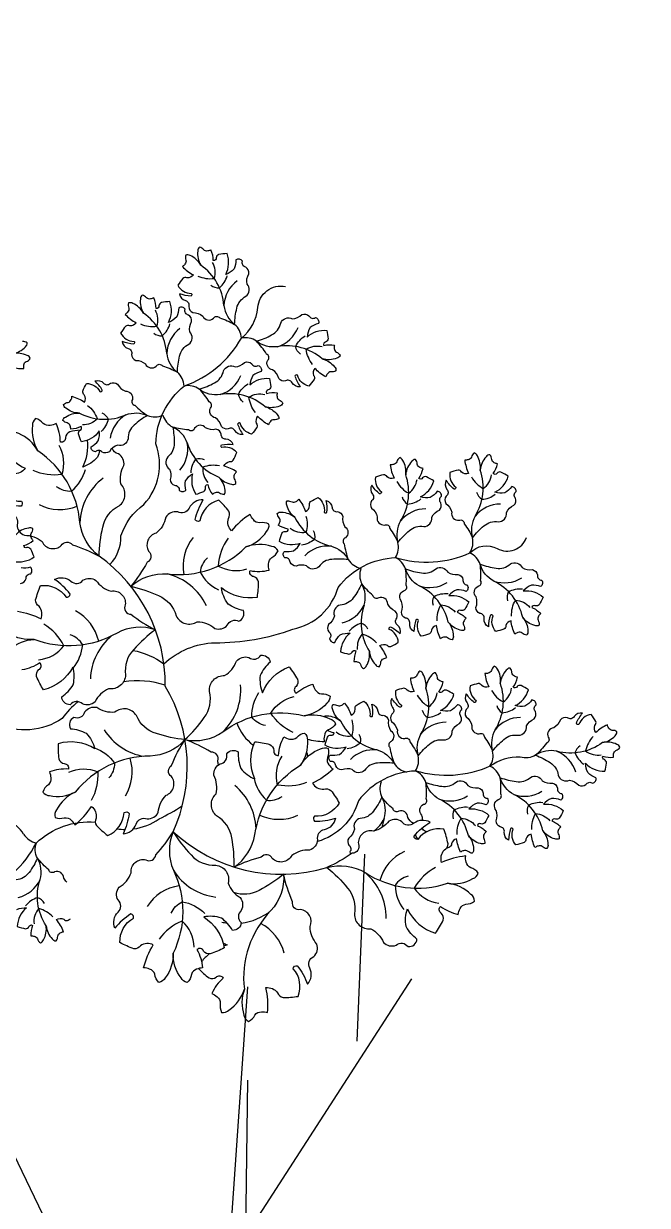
# Model space of a CAD drawing. Header units: millimetres. Extents: x 228.39 to 232.01, y 86.87 to 92.76.
# Drawn here: x 229.175 to 229.589, y 88.84 to 89.624 of the extents above; entities that cross this region are included whole.
import ezdxf

# ---------------------------------------------------------------- set-up
doc = ezdxf.new("R2010")
doc.units = ezdxf.units.MM
for name, color, linetype in [('62', 62, 'Continuous'), ('63', 63, 'Continuous'), ('CauleArvore', 253, 'Continuous')]:
    doc.layers.add(name, color=color, linetype=linetype)

msp = doc.modelspace()

# ---------------------------------------------------------------- linework, layer by layer
at = {"layer": '62'}
for points in [[(229.29061, 89.45653, 0.141386), (229.30144, 89.45493, 0.210123), (229.30043, 89.46557, 0.210123)], [(229.29929, 89.45041, 0.187629), (229.30499, 89.4487, 0.152006), (229.31011, 89.45665)], [(229.23239, 89.26519, 0.19541), (229.23969, 89.28427, -0.16319), (229.25491, 89.30507, 0.283578), (229.26279, 89.34523, -0.225144), (229.28176, 89.38365, 0.180253), (229.31954, 89.41535, 0.200258), (229.33044, 89.43559, -0.457443), (229.34877, 89.44952)], [(229.25267, 89.42476, 0.141386), (229.2635, 89.42317, 0.210123), (229.26249, 89.43381, 0.210123)], [(229.26135, 89.41864, 0.187629), (229.26705, 89.41694, 0.152006), (229.27217, 89.42488)], [(229.37315, 89.4016, 0.227943), (229.34336, 89.40965, -0.2044), (229.32953, 89.41329, 0.204998), (229.31954, 89.41535, 0.204998)], [(229.35861, 89.40473, -0.187629), (229.3555, 89.40981, -0.152006), (229.36188, 89.4168)], [(229.36675, 89.39791, -0.141386), (229.36244, 89.40797, -0.210123), (229.37298, 89.40971, -0.210123)], [(229.33521, 89.36984, 0.227943), (229.30542, 89.37788, -0.2044), (229.29159, 89.38152, 0.204998), (229.2816, 89.38358, 0.204998)], [(229.32067, 89.37297, -0.187629), (229.31756, 89.37804, -0.152006), (229.32393, 89.38503)], [(229.3288, 89.36614, -0.141386), (229.32449, 89.3762, -0.210123), (229.33504, 89.37795, -0.210123)], [(229.21756, 89.37068, -0.141386), (229.22402, 89.36184, -0.210123), (229.21413, 89.35778, -0.210123)], [(229.21215, 89.36565, 0.227943), (229.24298, 89.36448, -0.2044), (229.25727, 89.36404, 0.204998), (229.26747, 89.36427, 0.204998)], [(229.22702, 89.36586, -0.187629), (229.23118, 89.36161, -0.152006), (229.22654, 89.35337)], [(229.22514, 89.27087, -0.2044), (229.21241, 89.29302, 0.227943), (229.18464, 89.3406, 0.227943)], [(229.19682, 89.317, 0.187629), (229.20702, 89.31401, 0.152006), (229.21609, 89.32826)], [(229.29507, 89.33464, 0.187629), (229.28913, 89.33502, 0.152006), (229.28592, 89.32613)], [(229.3049, 89.33062, 0.141386), (229.29398, 89.32975, 0.210123), (229.29735, 89.31961, 0.210123)], [(229.42265, 89.32019, 0.141386), (229.43043, 89.31248, 0.210123), (229.43592, 89.32165, 0.210123)], [(229.47204, 89.3233, 0.141386), (229.47982, 89.3156, 0.210123), (229.4853, 89.32477, 0.210123)], [(229.4754, 89.31323, 0.187629), (229.47898, 89.30848, 0.152006), (229.48782, 89.31184)], [(229.42602, 89.31011, 0.187629), (229.4296, 89.30536, 0.152006), (229.43844, 89.30873)], [(229.36233, 89.29742, -0.141386), (229.36229, 89.28647, -0.210123), (229.35192, 89.28905, -0.210123)], [(229.35498, 89.29656, 0.227943), (229.37913, 89.27736, -0.2044), (229.39039, 89.26853, 0.204998), (229.39874, 89.26268, 0.204998)], [(229.26816, 89.19932, -0.184108), (229.30199, 89.21342, 0.090654), (229.35355, 89.22243, 0.283578), (229.38369, 89.25012, -0.225144), (229.42174, 89.26983, 0.180253), (229.47095, 89.27299, -0.331613), (229.48915, 89.27588, 0.460523), (229.50844, 89.28307, 0.460523)], [(229.31068, 89.28272, 0.141386), (229.3042, 89.26427, 0.210123), (229.3232, 89.26243, 0.210123)], [(229.36709, 89.28792, -0.187629), (229.36793, 89.28203, -0.152006), (229.35931, 89.27815)], [(229.24621, 89.25087, -0.2044), (229.27043, 89.259, 0.227943), (229.32253, 89.27689, 0.227943)], [(229.297, 89.26959, 0.187629), (229.29207, 89.26017, 0.152006), (229.30426, 89.24848)], [(229.45661, 89.22704, 0.227943), (229.43738, 89.25117, -0.2044), (229.42839, 89.26229, 0.204998), (229.42156, 89.26987, 0.204998)], [(229.506, 89.23016, 0.227943), (229.48677, 89.25428, -0.2044), (229.47778, 89.26541, 0.204998), (229.47095, 89.27299, 0.204998)], [(229.44675, 89.23817, -0.187629), (229.44726, 89.2441, -0.152006), (229.45653, 89.24596)], [(229.49614, 89.24129, -0.187629), (229.49664, 89.24722, -0.152006), (229.50591, 89.24907)], [(229.44926, 89.22786, -0.141386), (229.45175, 89.23852, -0.210123), (229.46128, 89.23367, -0.210123)], [(229.49865, 89.23097, -0.141386), (229.50114, 89.24163, -0.210123), (229.51066, 89.23679, -0.210123)], [(229.40342, 89.22246, 0.187629), (229.39886, 89.22629, 0.152006), (229.39101, 89.22103)], [(229.26252, 89.22199, 0.2044), (229.23707, 89.21985, -0.227943), (229.18214, 89.21559)], [(229.18511, 89.20213, 0.210123), (229.20181, 89.21136, 0.141386), (229.18855, 89.22572)], [(229.208, 89.19665, 0.14874), (229.21431, 89.21193, 0.187629), (229.20605, 89.21862, 0.187629)], [(229.40896, 89.2134, 0.141386), (229.39965, 89.21916, 0.210123), (229.39636, 89.20899, 0.210123)], [(229.24755, 89.20836, -0.11068), (229.26816, 89.19932, -0.184108)], [(229.26908, 89.18528, 0.114117), (229.2414, 89.18758, -0.262055)], [(229.33544, 89.15845, -0.187629), (229.32645, 89.16412, -0.152006), (229.33113, 89.18035)], [(229.43599, 89.1787, 0.141386), (229.44377, 89.171, 0.210123), (229.44926, 89.18017, 0.210123)], [(229.48538, 89.18182, 0.141386), (229.49316, 89.17412, 0.210123), (229.49864, 89.18329, 0.210123)], [(229.21126, 89.17431, 0.0625), (229.20068, 89.16319, -0.262055), (229.15711, 89.15965, 0.192873), (229.11949, 89.16819)], [(229.35386, 89.15395, -0.141386), (229.339, 89.16666, -0.210123), (229.3545, 89.17778, -0.210123)], [(229.48874, 89.17175, 0.187629), (229.49232, 89.16699, 0.152006), (229.50116, 89.17036)], [(229.28211, 89.14916, 0.2044), (229.30714, 89.15427, -0.227943), (229.36119, 89.16494, -0.227943)], [(229.43936, 89.16863, 0.187629), (229.44294, 89.16388, 0.152006), (229.45178, 89.16724)], [(229.39263, 89.16238, -0.141386), (229.39259, 89.15144, -0.210123), (229.38223, 89.15402, -0.210123)], [(229.38529, 89.16153, 0.227943), (229.40943, 89.14233, -0.2044), (229.42069, 89.1335, 0.204998), (229.42904, 89.12764, 0.204998)], [(229.28211, 89.14916, -0.2044), (229.25902, 89.13824, 0.227943), (229.20937, 89.11436)], [(229.39739, 89.15289, -0.187629), (229.39823, 89.147, -0.152006), (229.38961, 89.14311)], [(229.55275, 89.15135, 0.141386), (229.54769, 89.14164, 0.210123), (229.55808, 89.1391, 0.210123)], [(229.22223, 89.14373, -0.14874), (229.23537, 89.13367, -0.187629), (229.23158, 89.12375, -0.187629)], [(229.55886, 89.14718, -0.227943), (229.52855, 89.14141, 0.2044), (229.51448, 89.13882, -0.204998), (229.50436, 89.13752, 0.17301), (229.48429, 89.1315, 0.17301)], [(229.54412, 89.14516, 0.187629), (229.54064, 89.14033, 0.152006), (229.54647, 89.13288)], [(229.31465, 89.0647, 0.2044), (229.32851, 89.08616, -0.227943), (229.35869, 89.13225)], [(229.34621, 89.13812, 0.210123), (229.34332, 89.11926, 0.141386), (229.36279, 89.12099)], [(229.20519, 89.1275, -0.210123), (229.22427, 89.1279, -0.141386), (229.22, 89.10882)], [(229.48429, 89.1315, -0.180253), (229.43508, 89.12835, 0.225144), (229.39703, 89.10863, -0.262685), (229.36985, 89.08163, -0.090654)], [(229.46995, 89.08556, 0.227943), (229.45072, 89.10968, -0.2044), (229.44173, 89.12081, 0.204998), (229.4349, 89.12839, 0.204998)], [(229.51934, 89.08867, 0.227943), (229.50011, 89.1128, -0.2044), (229.49112, 89.12393, 0.204998), (229.48429, 89.1315, 0.204998)], [(229.32789, 89.12335, 0.14874), (229.33613, 89.10901, 0.187629), (229.34647, 89.11147, 0.187629)], [(229.24783, 89.08996, 0.119733), (229.26497, 89.09668, 0.030238), (229.28032, 89.10525, -0.184108)], [(229.46009, 89.09669, -0.187629), (229.4606, 89.10262, -0.152006), (229.46987, 89.10447)], [(229.50948, 89.09981, -0.187629), (229.50998, 89.10574, -0.152006), (229.51925, 89.10759)], [(229.14703, 89.0474, 0.180253), (229.1835, 89.08059, -0.217388), (229.22264, 89.0944, 0.283578)], [(229.4626, 89.08637, -0.141386), (229.46509, 89.09703, -0.210123), (229.47462, 89.09219, -0.210123)], [(229.51199, 89.08949, -0.141386), (229.51448, 89.10015, -0.210123), (229.524, 89.09531, -0.210123)], [(229.23716, 89.08998, 0.033343), (229.24234, 89.0896, 0.030238)], [(229.2743, 89.08812, 0.2044), (229.2744, 89.06258, -0.227943), (229.27426, 89.00749, -0.227943)], [(229.19003, 89.02577, -0.227943), (229.18605, 89.05637, 0.2044), (229.18429, 89.07056, -0.204998), (229.18359, 89.08074, -0.204998)], [(229.37619, 89.06444, -0.2044), (229.4015, 89.06099, 0.227943), (229.45613, 89.05391, 0.227943)], [(229.34748, 89.05997, -0.2044), (229.33913, 89.03583, 0.227943), (229.32147, 88.98365, 0.227943)], [(229.43001, 89.05869, 0.187629), (229.42142, 89.05244, 0.152006), (229.42715, 89.03655)], [(229.18888, 89.0406, 0.187629), (229.18427, 89.04436, 0.152006), (229.17649, 89.03898)], [(229.27295, 89.03401, -0.187629), (229.28027, 89.04171, -0.152006), (229.29526, 89.03394)], [(229.19455, 89.03163, 0.141386), (229.18516, 89.03724, 0.210123), (229.18202, 89.02703, 0.210123)]]:
    msp.add_lwpolyline(points, format="xyb", dxfattribs=at)
for centre, radius, start, end in [((229.27244, 89.43429), 0.0356, 4.24468, 55.60775), ((229.32957, 89.43597), 0.02165, 126.34296, 177.47547), ((229.2345, 89.40253), 0.0356, 4.24468, 55.60775), ((229.32605, 89.43897), 0.01823, 186.4415, 232.64996), ((229.3066, 89.4146), 0.01296, 3.29685, 49.63683), ((229.33691, 89.43032), 0.02165, 287.33475, 338.46726), ((229.29163, 89.40421), 0.02165, 126.34296, 177.47547), ((229.28811, 89.40721), 0.01823, 186.4415, 232.64996), ((229.26866, 89.38284), 0.01296, 3.29685, 49.63683), ((229.29897, 89.39856), 0.02165, 287.33475, 338.46726), ((229.2539, 89.34578), 0.02165, 120.28725, 171.41976), ((229.27992, 89.36789), 0.01296, 196.24935, 242.58932), ((229.26642, 89.33979), 0.01823, 19.394, 65.60245), ((229.17807, 89.33242), 0.02371, 342.03279, 29.49889), ((229.26232, 89.34192), 0.02165, 319.29545, 10.42796), ((229.31762, 89.35636), 0.0356, 197.19717, 248.56024), ((229.19567, 89.36001), 0.03526, 245.86671, 278.05673), ((229.25105, 89.29154), 0.03867, 126.68292, 177.81543), ((229.39484, 89.31303), 0.0356, 327.91772, 19.28079), ((229.44423, 89.31615), 0.0356, 327.91772, 19.28079), ((229.19923, 89.33223), 0.03055, 242.94999, 291.81669), ((229.49125, 89.28366), 0.02165, 90.016, 141.14851), ((229.44186, 89.28054), 0.02165, 90.016, 141.14851), ((229.49019, 89.28816), 0.01823, 150.11454, 196.323), ((229.4408, 89.28505), 0.01823, 150.11454, 196.323), ((229.31147, 89.26423), 0.03055, 141.63448, 190.50119), ((229.46008, 89.28005), 0.01296, 326.96989, 13.30987), ((229.37685, 89.25583), 0.02165, 83.96029, 135.0928), ((229.41069, 89.27694), 0.01296, 326.96989, 13.30987), ((229.16411, 89.18547), 0.10497, 359.58217, 54.45096), ((229.2614, 89.2214), 0.03867, 25.36742, 76.49993), ((229.41092, 89.25823), 0.01296, 159.92238, 206.26236), ((229.38339, 89.24358), 0.01823, 343.06704, 29.27549), ((229.44443, 89.27164), 0.02165, 251.00779, 302.1403), ((229.49381, 89.27476), 0.02165, 251.00779, 302.1403), ((229.19511, 89.20754), 0.03055, 12.87783, 61.74454), ((229.38135, 89.24773), 0.02165, 282.96849, 334.101), ((229.43446, 89.2266), 0.0356, 160.87021, 212.23328), ((229.25807, 89.1881), 0.03867, 129.62395, 178.0116), ((229.17866, 89.13138), 0.10497, 335.6631, 30.53189), ((229.28047, 89.18227), 0.03867, 313.61413, 4.74664), ((229.40818, 89.17155), 0.0356, 327.91772, 19.28079), ((229.45757, 89.17467), 0.0356, 327.91772, 19.28079), ((229.50459, 89.14218), 0.02165, 90.016, 141.14851), ((229.26126, 89.17624), 0.03867, 212.10246, 260.49011), ((229.34526, 89.17034), 0.03055, 199.61287, 234.40055), ((229.4552, 89.13906), 0.02165, 90.016, 141.14851), ((229.50353, 89.14668), 0.01823, 150.11454, 196.323), ((229.45414, 89.14356), 0.01823, 150.11454, 196.323), ((229.40715, 89.12079), 0.02165, 83.96029, 135.0928), ((229.47342, 89.13857), 0.01296, 326.96989, 13.30987), ((229.52056, 89.12128), 0.02165, 17.19638, 68.32889), ((229.21656, 89.12784), 0.03055, 328.36952, 17.23623), ((229.42404, 89.13546), 0.01296, 326.96989, 13.30987), ((229.29054, 89.08893), 0.03867, 1.97507, 50.36273), ((229.42426, 89.11674), 0.01296, 159.92238, 206.26236), ((229.39673, 89.10209), 0.01823, 343.06704, 29.27549), ((229.45777, 89.13016), 0.02165, 251.00779, 302.1403), ((229.50715, 89.13327), 0.02165, 251.00779, 302.1403), ((229.15931, 89.07745), 0.01823, 29.65507, 75.86353), ((229.34439, 89.12689), 0.03055, 245.22896, 294.09567), ((229.39469, 89.10624), 0.02165, 305.42191, 334.101), ((229.4478, 89.08512), 0.0356, 160.87021, 170.64874), ((229.18606, 89.09347), 0.01296, 212.66821, 259.00818), ((229.34585, 89.16493), 0.10497, 227.03046, 286.80208), ((229.4406, 89.04747), 0.03055, 115.30111, 164.16782), ((229.30709, 89.08324), 0.03867, 212.29863, 263.43114), ((229.46477, 89.03332), 0.03526, 118.21783, 150.40785), ((229.16643, 89.06553), 0.02165, 283.83777, 334.97028), ((229.37673, 89.0313), 0.03867, 359.03405, 50.16656), ((229.28268, 89.02204), 0.03055, 98.29737, 147.16407), ((229.45367, 89.06412), 0.02371, 214.38391, 261.85002), ((229.31487, 89.06595), 0.03867, 276.57371, 308.85105), ((229.29354, 88.99623), 0.03526, 112.05733, 144.24735), ((229.26446, 89.01126), 0.02371, 0.61517, 48.08127), ((229.31487, 89.06595), 0.03867, 257.71854, 262.73302), ((229.3182, 89.00014), 0.03055, 13.98561, 62.85232)]:
    msp.add_arc(centre, radius, start, end, dxfattribs=at)
at = {"layer": '63'}
for points in [[(229.28613, 89.44316, -0.080473), (229.27842, 89.44481, 0.299055), (229.2824, 89.44022, -0.444536), (229.28463, 89.43631, 0.302847), (229.28737, 89.43238, -0.177588), (229.29387, 89.42996, 0.507771), (229.301, 89.42849, -0.55411), (229.30511, 89.42872, -0.053606), (229.31499, 89.42448, -0.053038), (229.31646, 89.43525, -0.229968), (229.32255, 89.44308, 0.453009), (229.32323, 89.45121, -0.177588), (229.32441, 89.45805, 0.302847), (229.32239, 89.46239, -0.444536), (229.32013, 89.46628, 0.420063), (229.31591, 89.46722, -0.102766), (229.31462, 89.46118, -0.124976), (229.30912, 89.45757, 0.21297), (229.31, 89.47136, 0.034334), (229.3044, 89.47071, 0.263361), (229.30279, 89.46855, -0.496173), (229.30089, 89.46682, 0.105189), (229.29934, 89.47379, -0.101835), (229.29717, 89.47312, -0.254881), (229.29454, 89.47382, 0.174488), (229.2917, 89.47566, 0.236152), (229.29055, 89.47305, 0.172046), (229.29255, 89.46366, 0.172046), (229.28544, 89.47011, 0.236152), (229.2826, 89.47042, 0.174488), (229.28276, 89.46704, -0.254881), (229.28205, 89.46442, -0.101835), (229.28038, 89.46288, 0.081157), (229.28772, 89.45725, -0.26839), (229.28342, 89.45524, 0.263361), (229.28074, 89.45493, 0.034334), (229.27737, 89.45042, 0.28167), (229.2863, 89.44499, -0.447648)], [(229.24819, 89.41139, -0.080473), (229.24048, 89.41304, 0.299055), (229.24446, 89.40846, -0.444536), (229.24669, 89.40455, 0.302847), (229.24943, 89.40061, -0.177588), (229.25593, 89.3982, 0.507771), (229.26306, 89.39673, -0.55411), (229.26717, 89.39695, -0.053606), (229.27705, 89.39272, -0.053038), (229.27852, 89.40348, -0.229968), (229.28461, 89.41132, 0.453009), (229.28529, 89.41944, -0.177588), (229.28647, 89.42628, 0.302847), (229.28444, 89.43063, -0.444536), (229.28219, 89.43452, 0.420063), (229.27797, 89.43546, -0.102766), (229.27668, 89.42942, -0.124976), (229.27118, 89.4258, 0.21297), (229.27206, 89.4396, 0.034334), (229.26646, 89.43895, 0.263361), (229.26485, 89.43679, -0.496173), (229.26295, 89.43506, 0.105189), (229.2614, 89.44203, -0.101835), (229.25922, 89.44135, -0.254881), (229.2566, 89.44205, 0.174488), (229.25376, 89.4439, 0.236152), (229.2526, 89.44128, 0.172046), (229.25461, 89.4319, 0.172046), (229.2475, 89.43834, 0.236152), (229.24466, 89.43866, 0.174488), (229.24482, 89.43527, -0.254881), (229.24411, 89.43266, -0.101835), (229.24244, 89.43111, 0.081157), (229.24978, 89.42548, -0.26839), (229.24548, 89.42348, 0.263361), (229.2428, 89.42317, 0.034334), (229.23943, 89.41865, 0.28167), (229.24836, 89.41322, -0.447648)], [(229.35497, 89.39016, 0.080473), (229.35853, 89.38313, -0.299055), (229.35308, 89.3858, 0.444536), (229.34873, 89.38696, -0.302847), (229.34422, 89.3886, 0.177588), (229.34023, 89.39427, -0.507771), (229.33698, 89.40078, 0.55411), (229.33615, 89.40482, 0.053606), (229.32953, 89.41329, 0.053038), (229.33957, 89.41746, 0.229968), (229.34558, 89.42535, -0.453009), (229.35326, 89.42809, 0.177588), (229.35957, 89.43098, -0.302847), (229.36429, 89.43013, 0.444536), (229.36863, 89.42894, -0.420063), (229.37062, 89.4251, 0.102766), (229.36511, 89.42231, 0.124976), (229.36302, 89.41607, -0.21297), (229.37613, 89.42044, -0.034334), (229.37693, 89.41487, -0.263361), (229.37526, 89.41276, 0.496173), (229.37407, 89.41048, -0.105189), (229.3812, 89.41076, 0.101835), (229.38111, 89.40849, 0.254881), (229.38246, 89.40613, -0.174488), (229.38496, 89.40385, -0.236152), (229.38273, 89.40207, -0.172046), (229.37315, 89.4016, -0.172046), (229.38119, 89.39638, -0.236152), (229.38222, 89.39371, -0.174488), (229.37891, 89.39301, 0.254881), (229.37656, 89.39165, 0.101835), (229.3755, 89.38964, -0.081157), (229.36818, 89.3953, 0.26839), (229.36734, 89.39063, -0.263361), (229.36772, 89.38796, -0.034334), (229.36422, 89.38355, -0.28167), (229.35669, 89.39079, 0.447648)], [(229.31702, 89.3584, 0.080473), (229.32059, 89.35136, -0.299055), (229.31514, 89.35403, 0.444536), (229.31079, 89.35519, -0.302847), (229.30628, 89.35683, 0.177588), (229.30229, 89.36251, -0.507771), (229.29904, 89.36902, 0.55411), (229.29821, 89.37305, 0.053606), (229.29159, 89.38152, 0.053038), (229.30163, 89.38569, 0.229968), (229.30764, 89.39358, -0.453009), (229.31532, 89.39632, 0.177588), (229.32163, 89.39921, -0.302847), (229.32635, 89.39836, 0.444536), (229.33069, 89.39717, -0.420063), (229.33268, 89.39333, 0.102766), (229.32717, 89.39054, 0.124976), (229.32508, 89.3843, -0.21297), (229.33819, 89.38868, -0.034334), (229.33899, 89.3831, -0.263361), (229.33732, 89.38099, 0.496173), (229.33613, 89.37872, -0.105189), (229.34326, 89.37899, 0.101835), (229.34317, 89.37672, 0.254881), (229.34452, 89.37437, -0.174488), (229.34702, 89.37209, -0.236152), (229.34479, 89.3703, -0.172046), (229.33521, 89.36984, -0.172046), (229.34325, 89.36462, -0.236152), (229.34428, 89.36195, -0.174488), (229.34097, 89.36124, 0.254881), (229.33862, 89.35989, 0.101835), (229.33756, 89.35788, -0.081157), (229.33024, 89.36353, 0.26839), (229.3294, 89.35886, -0.263361), (229.32978, 89.3562, -0.034334), (229.32628, 89.35178, -0.28167), (229.31875, 89.35903, 0.447648)], [(229.2273, 89.38087, 0.080473), (229.22226, 89.38693, -0.299055), (229.22816, 89.38555, 0.444536), (229.23266, 89.38539, -0.302847), (229.23742, 89.3848, 0.177588), (229.24259, 89.38017, -0.507771), (229.24721, 89.37455, 0.55411), (229.24892, 89.37081, 0.053606), (229.25727, 89.36404, 0.053038), (229.24843, 89.35773, 0.229968), (229.24434, 89.34868, -0.453009), (229.23746, 89.3443, 0.177588), (229.23196, 89.34007, -0.302847), (229.22717, 89.33984, 0.444536), (229.22268, 89.34002, -0.420063), (229.21988, 89.34332, 0.102766), (229.22462, 89.34727, 0.124976), (229.22526, 89.35382, -0.21297), (229.21346, 89.34662, -0.034334), (229.21143, 89.35187, -0.263361), (229.21259, 89.3543, 0.496173), (229.21324, 89.35679, -0.105189), (229.20635, 89.35492, 0.101835), (229.20593, 89.35716, 0.254881), (229.20409, 89.35915, -0.174488), (229.20114, 89.36081, -0.236152), (229.20291, 89.36305, -0.172046), (229.21215, 89.36565, -0.172046), (229.20314, 89.36893, -0.236152), (229.20153, 89.3713, -0.174488), (229.2046, 89.37273, 0.254881), (229.20659, 89.37458, 0.101835), (229.20717, 89.37678, -0.081157), (229.21558, 89.3729, 0.26839), (229.21535, 89.37765, -0.263361), (229.21438, 89.38016, -0.034334), (229.2168, 89.38525, -0.28167), (229.22576, 89.37987, 0.447648)], [(229.30626, 89.34465, -0.080473), (229.31415, 89.34478, 0.299055), (229.30924, 89.34835, -0.444536), (229.30619, 89.35166, 0.302847), (229.30264, 89.35489, -0.177588), (229.29576, 89.35578, 0.507771), (229.28849, 89.35561, -0.55411), (229.28453, 89.35447, -0.053606), (229.27395, 89.35639, -0.053038), (229.27494, 89.34557, -0.229968), (229.27076, 89.33656, 0.453009), (229.27191, 89.32849, -0.177588), (229.27229, 89.32156, 0.302847), (229.27524, 89.31778, -0.444536), (229.27832, 89.3145, 0.420063), (229.28264, 89.31453, -0.102766), (229.28254, 89.3207, -0.124976), (229.28709, 89.32546, 0.21297), (229.28933, 89.31182, 0.034334), (229.29463, 89.31371, 0.263361), (229.29572, 89.31617, -0.496173), (229.29718, 89.31828, 0.105189), (229.30026, 89.31184, -0.101835), (229.30223, 89.31298, -0.254881), (229.30494, 89.31289, 0.174488), (229.30812, 89.31173, 0.236152), (229.30866, 89.31454, 0.172046), (229.30461, 89.32323, 0.172046), (229.31298, 89.31855, 0.236152), (229.31582, 89.31888, 0.174488), (229.3149, 89.32214, -0.254881), (229.31501, 89.32485, -0.101835), (229.31629, 89.32672, 0.081157), (229.30787, 89.33057, -0.26839), (229.31162, 89.33349, 0.263361), (229.31415, 89.33439, 0.034334), (229.31643, 89.33954, 0.28167), (229.30651, 89.34283, -0.447648)], [(229.41113, 89.31207, -0.080473), (229.40589, 89.31796, 0.299055), (229.40637, 89.31191, -0.444536), (229.40586, 89.30744, 0.302847), (229.40573, 89.30265, -0.177588), (229.40954, 89.29685, 0.507771), (229.41441, 89.29144, -0.55411), (229.41786, 89.28919, -0.053606), (229.42331, 89.27992, -0.053038), (229.43087, 89.28773, -0.229968), (229.44042, 89.29043, 0.453009), (229.44578, 89.29657, -0.177588), (229.45078, 89.30138, 0.302847), (229.45172, 89.30609, -0.444536), (229.45221, 89.31056, 0.420063), (229.44937, 89.31381, -0.102766), (229.44475, 89.30971, -0.124976), (229.43818, 89.31006, 0.21297), (229.44706, 89.32065, 0.034334), (229.44217, 89.32344, 0.263361), (229.43959, 89.32266, -0.496173), (229.43703, 89.32239, 0.105189), (229.43991, 89.32892, -0.101835), (229.43776, 89.32967, -0.254881), (229.43606, 89.33179, 0.174488), (229.43487, 89.33495, 0.236152), (229.43238, 89.33353, 0.172046), (229.42844, 89.32479, 0.172046), (229.42653, 89.33419, 0.236152), (229.42443, 89.33612, 0.174488), (229.42256, 89.3333, -0.254881), (229.42043, 89.33161, -0.101835), (229.41817, 89.33136, 0.081157), (229.42075, 89.32247, -0.26839), (229.41609, 89.32341, 0.263361), (229.41376, 89.32474, 0.034334), (229.40837, 89.32311, 0.28167), (229.41235, 89.31344, -0.447648)], [(229.46051, 89.31518, -0.080473), (229.45527, 89.32108, 0.299055), (229.45576, 89.31503, -0.444536), (229.45524, 89.31056, 0.302847), (229.45512, 89.30576, -0.177588), (229.45893, 89.29997, 0.507771), (229.4638, 89.29456, -0.55411), (229.46725, 89.29231, -0.053606), (229.4727, 89.28304, -0.053038), (229.48025, 89.29085, -0.229968), (229.4898, 89.29355, 0.453009), (229.49517, 89.29969, -0.177588), (229.50017, 89.3045, 0.302847), (229.50111, 89.3092, -0.444536), (229.50159, 89.31368, 0.420063), (229.49875, 89.31693, -0.102766), (229.49413, 89.31283, -0.124976), (229.48756, 89.31317, 0.21297), (229.49644, 89.32377, 0.034334), (229.49155, 89.32656, 0.263361), (229.48897, 89.32577, -0.496173), (229.48642, 89.3255, 0.105189), (229.48929, 89.33204, -0.101835), (229.48715, 89.33278, -0.254881), (229.48545, 89.3349, 0.174488), (229.48425, 89.33807, 0.236152), (229.48177, 89.33665, 0.172046), (229.47782, 89.3279, 0.172046), (229.47592, 89.3373, 0.236152), (229.47381, 89.33924, 0.174488), (229.47194, 89.33642, -0.254881), (229.46982, 89.33473, -0.101835), (229.46756, 89.33448, 0.081157), (229.47013, 89.32559, -0.26839), (229.46548, 89.32652, 0.263361), (229.46314, 89.32786, 0.034334), (229.45775, 89.32622, 0.28167), (229.46173, 89.31656, -0.447648)], [(229.28877, 89.29511, -0.080473), (229.29427, 89.30807, 0.299055), (229.28488, 89.30266, -0.444536), (229.27727, 89.30008, 0.302847), (229.26944, 89.29661, -0.177588), (229.263, 89.28603, 0.507771), (229.258, 89.27404, -0.55411), (229.257, 89.26675, -0.053606), (229.24621, 89.25087, -0.053038), (229.26459, 89.24464, -0.229968), (229.27625, 89.23129, 0.453009), (229.29026, 89.22734, -0.177588), (229.30185, 89.22294, 0.302847), (229.31016, 89.22502, -0.444536), (229.31775, 89.22766, 0.420063), (229.32083, 89.23473, -0.102766), (229.31068, 89.23905, -0.124976), (229.30621, 89.24992, 0.21297), (229.3301, 89.24368, 0.034334), (229.33086, 89.25372, 0.263361), (229.32762, 89.25727, -0.496173), (229.32523, 89.26119, 0.105189), (229.33798, 89.26155, -0.101835), (229.33754, 89.26559, -0.254881), (229.33966, 89.26994, 0.174488), (229.34385, 89.2743, 0.236152), (229.33966, 89.27722, 0.172046), (229.32253, 89.27689, 0.172046), (229.33624, 89.28716, 0.236152), (229.33776, 89.29204, 0.174488), (229.33177, 89.2929, -0.254881), (229.32743, 89.29504, -0.101835), (229.32529, 89.29849, 0.081157), (229.31292, 89.28754, -0.26839), (229.31087, 89.29576, 0.263361), (229.31124, 89.30056, 0.034334), (229.30447, 89.308, 0.28167), (229.29192, 89.29419, -0.447648)], [(229.37621, 89.29985, 0.080473), (229.37574, 89.30772, -0.299055), (229.37968, 89.30311, 0.444536), (229.38321, 89.30032, -0.302847), (229.3867, 89.29702, 0.177588), (229.38811, 89.29023, -0.507771), (229.38851, 89.28297, 0.55411), (229.38767, 89.27893, 0.053606), (229.39039, 89.26853, 0.053038), (229.37952, 89.26869, 0.229968), (229.37087, 89.26383, -0.453009), (229.36273, 89.26437, 0.177588), (229.35579, 89.26422, -0.302847), (229.3518, 89.26687, 0.444536), (229.34829, 89.26968, -0.420063), (229.34799, 89.27399, 0.102766), (229.35415, 89.27437, 0.124976), (229.35855, 89.27927, -0.21297), (229.34477, 89.28045, -0.034334), (229.34625, 89.28589, -0.263361), (229.34862, 89.28716, 0.496173), (229.35062, 89.28878, -0.105189), (229.34396, 89.29136, 0.101835), (229.34495, 89.2934, 0.254881), (229.34464, 89.2961, -0.174488), (229.34325, 89.29919, -0.236152), (229.34601, 89.29994, -0.172046), (229.35498, 89.29656, -0.172046), (229.34967, 89.30455, -0.236152), (229.34978, 89.30741, -0.174488), (229.3531, 89.30674, 0.254881), (229.3558, 89.30705, 0.101835), (229.35757, 89.30848, -0.081157), (229.36205, 89.30038, 0.26839), (229.36467, 89.30434, -0.263361), (229.36538, 89.30693, -0.034334), (229.37034, 89.3096, -0.28167), (229.37438, 89.29996, 0.447648)], [(229.48457, 89.23171, 0.080473), (229.48327, 89.22393, -0.299055), (229.48046, 89.22931, 0.444536), (229.47765, 89.23282, -0.302847), (229.47499, 89.23681, 0.177588), (229.47513, 89.24375, -0.507771), (229.47637, 89.25092, 0.55411), (229.47809, 89.25466, 0.053606), (229.47778, 89.26541, 0.053038), (229.48833, 89.26282, 0.229968), (229.49785, 89.26562, -0.453009), (229.50566, 89.26327, 0.177588), (229.51246, 89.26186, -0.302847), (229.51576, 89.25838, 0.444536), (229.51855, 89.25485, -0.420063), (229.51787, 89.25058, 0.102766), (229.51178, 89.2516, 0.124976), (229.5064, 89.24781, -0.21297), (229.51956, 89.24357, -0.034334), (229.5169, 89.2386, -0.263361), (229.5143, 89.23789, 0.496173), (229.512, 89.23676, -0.105189), (229.51791, 89.23276, 0.101835), (229.51649, 89.23098, 0.254881), (229.51618, 89.22829, -0.174488), (229.51685, 89.22497, -0.236152), (229.51399, 89.22485, -0.172046), (229.506, 89.23016, -0.172046), (229.50938, 89.22118, -0.236152), (229.50863, 89.21842, -0.174488), (229.50555, 89.21982, 0.254881), (229.50285, 89.22012, 0.101835), (229.5008, 89.21913, -0.081157), (229.49826, 89.22802, 0.26839), (229.49481, 89.22475, -0.263361), (229.49354, 89.22238, -0.034334), (229.48811, 89.22089, -0.28167), (229.48633, 89.2312, 0.447648)], [(229.43518, 89.22859, 0.080473), (229.43389, 89.22082, -0.299055), (229.43108, 89.2262, 0.444536), (229.42826, 89.22971, -0.302847), (229.4256, 89.2337, 0.177588), (229.42575, 89.24064, -0.507771), (229.42699, 89.2478, 0.55411), (229.42871, 89.25155, 0.053606), (229.42839, 89.26229, 0.053038), (229.43895, 89.2597, 0.229968), (229.44847, 89.2625, -0.453009), (229.45628, 89.26015, 0.177588), (229.46307, 89.25875, -0.302847), (229.46637, 89.25526, 0.444536), (229.46916, 89.25174, -0.420063), (229.46849, 89.24747, 0.102766), (229.4624, 89.24848, 0.124976), (229.45702, 89.24469, -0.21297), (229.47017, 89.24045, -0.034334), (229.46752, 89.23548, -0.263361), (229.46492, 89.23478, 0.496173), (229.46261, 89.23365, -0.105189), (229.46852, 89.22964, 0.101835), (229.4671, 89.22787, 0.254881), (229.46679, 89.22517, -0.174488), (229.46746, 89.22185, -0.236152), (229.4646, 89.22174, -0.172046), (229.45661, 89.22704, -0.172046), (229.46, 89.21807, -0.236152), (229.45925, 89.21531, -0.174488), (229.45616, 89.2167, 0.254881), (229.45347, 89.217, 0.101835), (229.45142, 89.21601, -0.081157), (229.44887, 89.22491, 0.26839), (229.44543, 89.22164, -0.263361), (229.44416, 89.21926, -0.034334), (229.43872, 89.21778, -0.28167), (229.43695, 89.22808, 0.447648)], [(229.41837, 89.2239, -0.080473), (229.4248, 89.21933, 0.299055), (229.42297, 89.22511, -0.444536), (229.42247, 89.22958, 0.302847), (229.42152, 89.23428, -0.177588), (229.4165, 89.23908, 0.507771), (229.41055, 89.24326, -0.55411), (229.40668, 89.24468, -0.053606), (229.39929, 89.25249, -0.053038), (229.39368, 89.24319, -0.229968), (229.38497, 89.23841, 0.453009), (229.38112, 89.23122, -0.177588), (229.37733, 89.22542, 0.302847), (229.37746, 89.22062, -0.444536), (229.37799, 89.21615, 0.420063), (229.38149, 89.21362, -0.102766), (229.38507, 89.21865, -0.124976), (229.39156, 89.21979, 0.21297), (229.38528, 89.20747, 0.034334), (229.39067, 89.20585, 0.263361), (229.393, 89.20719, -0.496173), (229.39543, 89.20803, 0.105189), (229.3941, 89.20102, -0.101835), (229.39636, 89.20077, -0.254881), (229.39849, 89.19909, 0.174488), (229.40037, 89.19627, 0.236152), (229.40247, 89.19821, 0.172046), (229.40435, 89.20762, 0.172046), (229.40832, 89.19888, 0.236152), (229.4108, 89.19747, 0.174488), (229.41199, 89.20064, -0.254881), (229.41368, 89.20276, -0.101835), (229.41583, 89.20351, 0.081157), (229.41132, 89.21159, -0.26839), (229.41607, 89.21173, 0.263361), (229.41865, 89.21095, 0.034334), (229.42354, 89.21375, 0.28167), (229.41749, 89.22228, -0.447648)], [(229.47385, 89.1737, -0.080473), (229.46861, 89.17959, 0.299055), (229.4691, 89.17354, -0.444536), (229.46858, 89.16907, 0.302847), (229.46846, 89.16428, -0.177588), (229.47227, 89.15848, 0.507771), (229.47714, 89.15308, -0.55411), (229.48059, 89.15082, -0.053606), (229.48604, 89.14156, -0.053038), (229.49359, 89.14936, -0.229968), (229.50314, 89.15206, 0.453009), (229.50851, 89.15821, -0.177588), (229.51351, 89.16302, 0.302847), (229.51445, 89.16772, -0.444536), (229.51493, 89.17219, 0.420063), (229.51209, 89.17545, -0.102766), (229.50748, 89.17135, -0.124976), (229.5009, 89.17169, 0.21297), (229.50978, 89.18228, 0.034334), (229.50489, 89.18507, 0.263361), (229.50231, 89.18429, -0.496173), (229.49976, 89.18402, 0.105189), (229.50263, 89.19056, -0.101835), (229.50049, 89.1913, -0.254881), (229.49879, 89.19342, 0.174488), (229.49759, 89.19659, 0.236152), (229.49511, 89.19516, 0.172046), (229.49116, 89.18642, 0.172046), (229.48926, 89.19582, 0.236152), (229.48715, 89.19776, 0.174488), (229.48528, 89.19493, -0.254881), (229.48316, 89.19325, -0.101835), (229.4809, 89.19299, 0.081157), (229.48348, 89.18411, -0.26839), (229.47882, 89.18504, 0.263361), (229.47648, 89.18638, 0.034334), (229.47109, 89.18474, 0.28167), (229.47507, 89.17507, -0.447648)], [(229.42447, 89.17058, -0.080473), (229.41923, 89.17648, 0.299055), (229.41972, 89.17043, -0.444536), (229.4192, 89.16596, 0.302847), (229.41907, 89.16116, -0.177588), (229.42289, 89.15537, 0.507771), (229.42775, 89.14996, -0.55411), (229.4312, 89.14771, -0.053606), (229.43665, 89.13844, -0.053038), (229.44421, 89.14625, -0.229968), (229.45376, 89.14895, 0.453009), (229.45912, 89.15509, -0.177588), (229.46412, 89.1599, 0.302847), (229.46507, 89.1646, -0.444536), (229.46555, 89.16908, 0.420063), (229.46271, 89.17233, -0.102766), (229.45809, 89.16823, -0.124976), (229.45152, 89.16857, 0.21297), (229.4604, 89.17917, 0.034334), (229.45551, 89.18196, 0.263361), (229.45293, 89.18117, -0.496173), (229.45038, 89.1809, 0.105189), (229.45325, 89.18744, -0.101835), (229.4511, 89.18819, -0.254881), (229.4494, 89.1903, 0.174488), (229.44821, 89.19347, 0.236152), (229.44572, 89.19205, 0.172046), (229.44178, 89.1833, 0.172046), (229.43987, 89.1927, 0.236152), (229.43777, 89.19464, 0.174488), (229.4359, 89.19182, -0.254881), (229.43377, 89.19013, -0.101835), (229.43151, 89.18988, 0.081157), (229.43409, 89.18099, -0.26839), (229.42944, 89.18193, 0.263361), (229.4271, 89.18326, 0.034334), (229.42171, 89.18162, 0.28167), (229.42569, 89.17196, -0.447648)], [(229.1924, 89.11203, 0.172046), (229.20937, 89.11436, 0.172046), (229.19696, 89.10256, 0.236152), (229.19602, 89.09754, 0.174488), (229.20207, 89.09738, -0.254881), (229.20664, 89.09577, -0.101835), (229.20916, 89.09259, 0.081157), (229.22016, 89.10492, -0.26839), (229.22317, 89.09699, 0.263361), (229.22336, 89.09219, 0.034334), (229.23095, 89.08558, 0.28167), (229.2418, 89.10077, -0.447648), (229.24504, 89.10023, -0.080473), (229.24109, 89.08672, 0.299055), (229.24978, 89.09319, -0.444536), (229.25703, 89.09665, 0.302847), (229.26441, 89.10101, -0.177588), (229.26956, 89.11228, 0.507771), (229.27312, 89.12477, -0.55411), (229.27326, 89.13212, -0.053606), (229.28211, 89.14916, -0.053038), (229.26313, 89.15319, -0.229968), (229.24998, 89.16507, 0.453009), (229.2356, 89.16736, -0.177588), (229.22358, 89.17037, 0.302847), (229.21558, 89.16733, -0.444536), (229.20835, 89.16382, 0.420063), (229.20612, 89.15643, -0.102766), (229.2167, 89.15334, -0.124976), (229.22242, 89.14306, 0.21297), (229.19796, 89.14646, 0.034334), (229.19839, 89.1364, 0.263361), (229.20202, 89.13325, -0.496173), (229.20485, 89.12964, 0.105189), (229.19223, 89.12779, -0.101835), (229.19314, 89.12383, -0.254881), (229.19155, 89.11926, 0.174488), (229.18789, 89.11444, 0.236152)], [(229.54159, 89.15996, -0.080473), (229.54568, 89.16671, 0.299055), (229.54004, 89.16445, -0.444536), (229.53562, 89.16363, 0.302847), (229.531, 89.16233, -0.177588), (229.52659, 89.15698, 0.507771), (229.52286, 89.15073, -0.55411), (229.52173, 89.14677, -0.053606), (229.51448, 89.13882, -0.053038), (229.52417, 89.13391, -0.229968), (229.52958, 89.12558, 0.453009), (229.53703, 89.12227, -0.177588), (229.5431, 89.11892, 0.302847), (229.54787, 89.11941, -0.444536), (229.55229, 89.12026, 0.420063), (229.55456, 89.12394, -0.102766), (229.54928, 89.12714, -0.124976), (229.54766, 89.13352, 0.21297), (229.56041, 89.12817, 0.034334), (229.56163, 89.13367, 0.263361), (229.56012, 89.13589, -0.496173), (229.55911, 89.13826, 0.105189), (229.5662, 89.13744, -0.101835), (229.56628, 89.13971, -0.254881), (229.5678, 89.14196, 0.174488), (229.57047, 89.14404, 0.236152), (229.56838, 89.14599, 0.172046), (229.55886, 89.14718, 0.172046), (229.56728, 89.15178, 0.236152), (229.5685, 89.15436, 0.174488), (229.56525, 89.15531, -0.254881), (229.56301, 89.15684, -0.101835), (229.56211, 89.15893, 0.081157), (229.55438, 89.15384, -0.26839), (229.5539, 89.15856, 0.263361), (229.55448, 89.16119, 0.034334), (229.55132, 89.16586, 0.28167), (229.54327, 89.1592, -0.447648)], [(229.36322, 89.14877, -0.172046), (229.35869, 89.13225, -0.172046), (229.37202, 89.14301, -0.236152), (229.37712, 89.14328, -0.174488), (229.37648, 89.13726, 0.254881), (229.37748, 89.13252, 0.101835), (229.3803, 89.1296, -0.081157), (229.36663, 89.12032, 0.26839), (229.3741, 89.1163, -0.263361), (229.37884, 89.11547, -0.034334), (229.38439, 89.10708, -0.28167), (229.36791, 89.09832, 0.447648), (229.36802, 89.09504, 0.080473), (229.38193, 89.09718, -0.299055), (229.37438, 89.08942, 0.444536), (229.37, 89.08268, -0.302847), (229.36471, 89.07594, 0.177588), (229.35286, 89.07231, -0.507771), (229.34001, 89.07041, 0.55411), (229.3327, 89.07124, 0.053606), (229.31465, 89.0647, 0.053038), (229.31315, 89.08405, 0.229968), (229.30309, 89.09864, -0.453009), (229.30271, 89.1132, 0.177588), (229.3013, 89.12551, -0.302847), (229.30537, 89.13305, 0.444536), (229.30979, 89.13975, -0.420063), (229.31741, 89.14099, 0.102766), (229.31909, 89.13009, 0.124976), (229.32852, 89.12308, -0.21297), (229.32837, 89.14777, -0.034334), (229.33828, 89.14603, -0.263361), (229.34093, 89.14202, 0.496173), (229.34413, 89.13874, -0.105189), (229.34762, 89.151, 0.101835), (229.35143, 89.14958, 0.254881), (229.35617, 89.15056, -0.174488), (229.36143, 89.15355, -0.236152)], [(229.49791, 89.09023, 0.080473), (229.49661, 89.08245, -0.299055), (229.4938, 89.08783, 0.444536), (229.49099, 89.09134, -0.302847), (229.48833, 89.09533, 0.177588), (229.48847, 89.10227, -0.507771), (229.48972, 89.10944, 0.55411), (229.49144, 89.11318, 0.053606), (229.49112, 89.12393, 0.053038), (229.50167, 89.12134, 0.229968), (229.51119, 89.12413, -0.453009), (229.519, 89.12179, 0.177588), (229.5258, 89.12038, -0.302847), (229.5291, 89.1169, 0.444536), (229.53189, 89.11337, -0.420063), (229.53121, 89.1091, 0.102766), (229.52512, 89.11011, 0.124976), (229.51974, 89.10633, -0.21297), (229.5329, 89.10208, -0.034334), (229.53024, 89.09712, -0.263361), (229.52764, 89.09641, 0.496173), (229.52534, 89.09528, -0.105189), (229.53125, 89.09128, 0.101835), (229.52983, 89.0895, 0.254881), (229.52952, 89.08681, -0.174488), (229.53019, 89.08349, -0.236152), (229.52733, 89.08337, -0.172046), (229.51934, 89.08867, -0.172046), (229.52272, 89.0797, -0.236152), (229.52197, 89.07694, -0.174488), (229.51889, 89.07833, 0.254881), (229.51619, 89.07863, 0.101835), (229.51414, 89.07764, -0.081157), (229.5116, 89.08654, 0.26839), (229.50815, 89.08327, -0.263361), (229.50688, 89.08089, -0.034334), (229.50145, 89.07941, -0.28167), (229.49967, 89.08971, 0.447648)], [(229.4765, 89.06073, 0.174488), (229.47152, 89.06416, -0.254881), (229.46857, 89.068, -0.101835), (229.46819, 89.07204, 0.081157), (229.45224, 89.06771, -0.26839), (229.45405, 89.076, 0.263361), (229.45651, 89.08013, 0.034334), (229.45375, 89.0898, 0.28167), (229.43637, 89.08299, -0.447648), (229.43395, 89.08521, -0.080473), (229.44463, 89.09439, 0.299055), (229.43382, 89.0937, -0.444536), (229.42586, 89.09476, 0.302847), (229.4173, 89.09513, -0.177588), (229.40683, 89.0885, 0.507771), (229.39703, 89.07998, -0.55411), (229.3929, 89.07389, -0.053606), (229.37619, 89.06444, -0.053038), (229.3899, 89.05071, -0.229968), (229.39443, 89.03357, 0.453009), (229.40523, 89.02381, -0.177588), (229.41366, 89.01473, 0.302847), (229.42203, 89.01291, -0.444536), (229.43001, 89.01191, 0.420063), (229.4359, 89.01688, -0.102766), (229.42872, 89.02525, -0.124976), (229.42954, 89.03698, 0.21297), (229.44818, 89.02079, 0.034334), (229.45331, 89.02945, 0.263361), (229.45199, 89.03407, -0.496173), (229.45159, 89.03864, 0.105189), (229.46317, 89.03331, -0.101835), (229.46457, 89.03712, -0.254881), (229.4684, 89.04009, 0.174488), (229.47409, 89.04213, 0.236152), (229.47162, 89.0466, 0.172046), (229.45613, 89.05391, 0.172046), (229.47298, 89.05703, 0.236152)], [(229.26483, 88.98819, -0.174488), (229.26208, 88.99358, 0.254881), (229.25866, 88.99701, 0.101835), (229.2547, 88.99791, -0.081157), (229.26109, 89.01315, 0.26839), (229.25264, 89.01245, -0.263361), (229.24822, 89.01055, -0.034334), (229.23899, 89.01456, -0.28167), (229.24802, 89.03089, 0.447648), (229.24613, 89.03358, 0.080473), (229.23564, 89.02419, -0.299055), (229.23774, 89.03482, 0.444536), (229.23773, 89.04286, -0.302847), (229.23848, 89.05139, 0.177588), (229.24643, 89.0609, -0.507771), (229.25617, 89.0695, 0.55411), (229.26274, 89.07279, 0.053606), (229.2743, 89.08812, 0.053038), (229.28612, 89.07273, 0.229968), (229.30251, 89.06599, -0.453009), (229.31077, 89.054, 0.177588), (229.31867, 89.04445, -0.302847), (229.31938, 89.03592, 0.444536), (229.31932, 89.02788, -0.420063), (229.31362, 89.02269, 0.102766), (229.30626, 89.0309, 0.124976), (229.29453, 89.03163, -0.21297), (229.30813, 89.01103, -0.034334), (229.29888, 89.00707, -0.263361), (229.29447, 89.00899, 0.496173), (229.28999, 89.00999, -0.105189), (229.29376, 88.99781, 0.101835), (229.2898, 88.99693, 0.254881), (229.28636, 88.99352, -0.174488), (229.28358, 88.98814, -0.236152), (229.27947, 88.99117, -0.172046), (229.27426, 89.00749, -0.172046), (229.26896, 88.9912, -0.236152)]]:
    msp.add_lwpolyline(points, format="xyb", close=True, dxfattribs=at)
for points in [[(229.16816, 89.3961, 0.105189), (229.17525, 89.39528, -0.101835), (229.17533, 89.39756, -0.254881), (229.17685, 89.3998, 0.174488), (229.17952, 89.40188, 0.236152), (229.17743, 89.40383, 0.172046), (229.16791, 89.40502, 0.172046), (229.17633, 89.40962, 0.236152), (229.17756, 89.4122, 0.174488), (229.17431, 89.41316, -0.254881)], [(229.21258, 89.3543, 0.023593), (229.20574, 89.35331, 0.263361), (229.20288, 89.34944, -0.496173), (229.19951, 89.34633, 0.105189), (229.19666, 89.35875, -0.101835), (229.19279, 89.35753, -0.254881), (229.1881, 89.35875, 0.174488), (229.18301, 89.36201, 0.236152), (229.18097, 89.35733, 0.172046), (229.18464, 89.3406, 0.172046), (229.17189, 89.35203, 0.236152), (229.16681, 89.35256, 0.174488)], [(229.16681, 89.35256, 0.174488), (229.16714, 89.34652, -0.254881), (229.16589, 89.34184, -0.101835), (229.16293, 89.33907, 0.081157), (229.1761, 89.32909, -0.26839), (229.16843, 89.32546, 0.263361), (229.16366, 89.32488, 0.034334), (229.15768, 89.31679, 0.28167), (229.17369, 89.30719, -0.447648), (229.17341, 89.30392, -0.080473), (229.15962, 89.30677, 0.299055), (229.16677, 89.29863, -0.444536), (229.17079, 89.29167, 0.302847), (229.17573, 89.28467, -0.177588), (229.18737, 89.28043, 0.507771), (229.20011, 89.27788, -0.55411), (229.20745, 89.27833, -0.053606), (229.22514, 89.27087, -0.053038), (229.22764, 89.29011, -0.229968), (229.23844, 89.30417, 0.453009), (229.23957, 89.31868, -0.177588), (229.24161, 89.3309, 0.302847), (229.23794, 89.33864, -0.270667), (229.23387, 89.34229, 0.420063)], [(229.22557, 89.34084, -0.043254), (229.22408, 89.3364, -0.124976), (229.2143, 89.32989, 0.152188), (229.21744, 89.34763, 0.034334)], [(229.16851, 89.26737, 0.21297), (229.18203, 89.27026, 0.034334), (229.17988, 89.27547, 0.263361), (229.17737, 89.27644, -0.496173), (229.17519, 89.2778, 0.105189), (229.18147, 89.28118, -0.101835), (229.18024, 89.28309, -0.254881), (229.1802, 89.2858, 0.174488), (229.1812, 89.28904, 0.236152), (229.17837, 89.28944, 0.172046), (229.16988, 89.28497, 0.172046)], [(229.17311, 89.25278, 0.302847), (229.17675, 89.25591, -0.444536), (229.17988, 89.25914, 0.420063), (229.17964, 89.26345, -0.102766), (229.17348, 89.26306, -0.124976)], [(229.17103, 89.23432, -0.081157), (229.18674, 89.22917, 0.26839), (229.18536, 89.23754, -0.263361), (229.18312, 89.2418, -0.034334), (229.18637, 89.25132, -0.28167), (229.20337, 89.24362, 0.447648), (229.2059, 89.24571, 0.080473), (229.19571, 89.25542, -0.299055), (229.20647, 89.25418, 0.444536), (229.21448, 89.25483, -0.302847), (229.22305, 89.25476, 0.177588), (229.23316, 89.2476, -0.507771), (229.24251, 89.23858, 0.55411), (229.24632, 89.23229, 0.053606), (229.26252, 89.22199, 0.053038), (229.24812, 89.20898, 0.229968), (229.24271, 89.1921, -0.453009), (229.23142, 89.18291, 0.177588), (229.22253, 89.17428, -0.302847), (229.21408, 89.17289, 0.444536), (229.20607, 89.1723, -0.420063), (229.20043, 89.17757, 0.102766), (229.20803, 89.18556, 0.124976), (229.20783, 89.19731, -0.21297), (229.18837, 89.18211, -0.034334), (229.18369, 89.19102, -0.263361), (229.18525, 89.19556, 0.496173), (229.18589, 89.20011, -0.105189), (229.17405, 89.19538, 0.101835)], [(229.16629, 89.20909, -0.172046), (229.18214, 89.21559, -0.172046), (229.16548, 89.21958, -0.236152)], [(229.30433, 89.13238, -0.083794), (229.30393, 89.13503, 0.55411), (229.29941, 89.14083, 0.053606), (229.28211, 89.14916, 0.053038), (229.29488, 89.16376, 0.229968), (229.29828, 89.18116, -0.453009), (229.30841, 89.19161, 0.177588), (229.31623, 89.20123, -0.302847), (229.32446, 89.2036, 0.444536), (229.33235, 89.20513, -0.420063), (229.33856, 89.20055, 0.102766), (229.33195, 89.19173, 0.124976), (229.33353, 89.18008, -0.21297), (229.35107, 89.19746, -0.034334), (229.35676, 89.18916, -0.263361), (229.35575, 89.18446, 0.496173), (229.35564, 89.17988, -0.105189), (229.36685, 89.18596, 0.101835), (229.36849, 89.18225, 0.254881), (229.37251, 89.17954, -0.174488), (229.37833, 89.17788, -0.236152), (229.37616, 89.17325, -0.172046), (229.36119, 89.16494, -0.172046), (229.3782, 89.16293, -0.236152), (229.38196, 89.15948, -0.174488), (229.37721, 89.15573, 0.254881), (229.37452, 89.1517, 0.101835), (229.37441, 89.14764, -0.055211), (229.36325, 89.1493, 0.26839)], [(229.37408, 89.16454, -0.182338), (229.37631, 89.16491, -0.172046), (229.38529, 89.16153, -0.172046), (229.37997, 89.16952, -0.236152), (229.38009, 89.17237, -0.174488), (229.38341, 89.17171, 0.254881), (229.3861, 89.17202, 0.101835), (229.38787, 89.17344, -0.081157), (229.39235, 89.16535, 0.26839), (229.39497, 89.1693, -0.263361), (229.39568, 89.1719, -0.034334), (229.40064, 89.17457, -0.28167), (229.40468, 89.16493, 0.447648), (229.40652, 89.16482, 0.080473)], [(229.40652, 89.16482, 0.080473), (229.40604, 89.17269, -0.299055), (229.40998, 89.16807, 0.444536), (229.41351, 89.16529, -0.302847), (229.417, 89.16199, 0.177588), (229.41841, 89.1552, -0.507771), (229.41881, 89.14793, 0.55411), (229.41797, 89.1439, 0.053606), (229.42069, 89.1335, 0.053038), (229.40982, 89.13366, 0.229968), (229.40117, 89.1288, -0.453009), (229.39303, 89.12933, 0.177588), (229.3861, 89.12918, -0.302847), (229.3821, 89.13184, 0.444536), (229.37859, 89.13465, -0.420063), (229.37829, 89.13896, 0.102766), (229.38445, 89.13934, 0.124976), (229.38885, 89.14424, -0.21297), (229.37507, 89.14542, -0.034334), (229.37655, 89.15086, -0.263361), (229.37892, 89.15213, 0.496173), (229.38092, 89.15375, -0.070001), (229.37635, 89.15516, 0.101835)], [(229.36258, 89.14093, -0.116543), (229.36329, 89.1388, -0.004008), (229.36311, 89.13764, -0.28167)], [(229.43963, 89.09568, 0.087899), (229.43909, 89.09915, -0.507771), (229.44033, 89.10632, 0.55411), (229.44205, 89.11006, 0.053606), (229.44173, 89.12081, 0.053038), (229.45229, 89.11822, 0.229968), (229.46181, 89.12102, -0.453009), (229.46962, 89.11867, 0.177588), (229.47641, 89.11726, -0.302847), (229.47971, 89.11378, 0.444536), (229.4825, 89.11025, -0.420063), (229.48183, 89.10599, 0.102766), (229.47574, 89.107, 0.124976), (229.47036, 89.10321, -0.21297), (229.48352, 89.09897, -0.034334), (229.48086, 89.094, -0.263361), (229.47826, 89.09329, 0.496173), (229.47595, 89.09216, -0.105189), (229.48186, 89.08816, 0.101835), (229.48044, 89.08639, 0.254881), (229.48013, 89.08369, -0.174488), (229.4808, 89.08037, -0.236152), (229.47794, 89.08025, -0.172046), (229.46995, 89.08556, -0.172046), (229.47334, 89.07658, -0.236152), (229.47259, 89.07382, -0.174488), (229.4695, 89.07522, 0.254881), (229.46681, 89.07552, 0.101835), (229.46476, 89.07453, -0.081157), (229.46221, 89.08342, 0.26839), (229.45877, 89.08015, -0.263361), (229.4575, 89.07778, -0.013592), (229.45537, 89.0771, -0.28167)], [(229.43355, 89.09349, -0.140066), (229.42984, 89.0976, 0.507771), (229.42389, 89.10177, -0.55411), (229.42002, 89.1032, -0.053606), (229.41263, 89.11101, -0.053038), (229.40702, 89.1017, -0.229968), (229.39831, 89.09693, 0.453009), (229.39447, 89.08974, -0.177588), (229.39067, 89.08393, 0.302847), (229.39081, 89.07914, -0.444536), (229.39134, 89.07467, 0.13242), (229.39197, 89.07323, -0.102766)], [(229.43664, 89.08334, 0.019885), (229.43631, 89.08363, -0.276854), (229.43507, 89.08649, 0.302847)], [(229.44239, 89.08807, 0.066452), (229.4416, 89.08822, -0.196698), (229.43928, 89.09053, 0.177588)], [(229.20382, 89.05461, -0.087899), (229.20171, 89.05742, 0.507771), (229.19569, 89.0615, -0.55411), (229.1918, 89.06287, -0.053606), (229.18429, 89.07056, -0.053038), (229.17882, 89.06118, -0.229968), (229.17019, 89.05627, 0.453009)], [(229.35651, 88.99926, -0.080473), (229.36341, 88.98698, 0.299055), (229.36486, 88.99772, -0.444536), (229.36747, 89.00532, 0.302847), (229.36951, 89.01364, -0.177588), (229.36506, 89.02521, 0.507771), (229.35862, 89.03649, -0.55411), (229.35346, 89.04173, -0.053606), (229.34748, 89.05997, -0.053038), (229.33133, 89.04923, -0.218085), (229.31449, 89.04781, 0.453009)], [(229.17059, 89.03651, -0.124976), (229.17706, 89.03775, 0.21297), (229.17096, 89.02534, 0.034334), (229.17638, 89.0238, 0.263361), (229.1787, 89.02518, -0.496173), (229.18111, 89.02605, 0.105189), (229.17988, 89.01902, -0.101835), (229.18215, 89.01881, -0.254881), (229.1843, 89.01716, 0.174488), (229.18622, 89.01437, 0.236152), (229.18829, 89.01634, 0.172046), (229.19003, 89.02577, 0.172046), (229.19413, 89.0171, 0.236152), (229.19664, 89.01572, 0.174488), (229.19778, 89.01891, -0.254881), (229.19944, 89.02106, -0.101835), (229.20157, 89.02184, 0.081157), (229.19695, 89.02986, -0.26839), (229.20169, 89.03006, 0.263361), (229.20428, 89.02932, 0.013592), (229.20624, 89.03038, 0.28167)], [(229.29806, 89.00706, 0.059103), (229.29311, 89.00192, 0.034334)], [(229.30739, 89.01436, -0.031414), (229.31008, 89.01305, 0.018998), (229.30787, 89.01242, 0.034334)], [(229.29109, 88.9974, 0.031741), (229.29803, 88.99122, 0.263361), (229.30282, 88.9916, -0.496173), (229.30738, 88.9911, 0.105189), (229.29989, 88.98079, -0.101835), (229.30335, 88.97868, -0.254881), (229.3055, 88.97434, 0.174488), (229.30639, 88.96835, 0.236152), (229.31126, 88.96989, 0.172046), (229.32147, 88.98365, 0.172046), (229.32122, 88.96652, 0.236152), (229.32416, 88.96234, 0.174488), (229.3285, 88.96656, -0.254881), (229.33284, 88.96869, -0.101835), (229.33688, 88.96827, 0.081157), (229.33576, 88.98476, -0.26839), (229.34353, 88.98136, 0.263361), (229.3471, 88.97814, 0.034334), (229.35713, 88.97894, 0.28167), (229.35386, 88.99732, -0.447648), (229.35651, 88.99926, -0.080473)]]:
    msp.add_lwpolyline(points, format="xyb", dxfattribs=at)
at = {"layer": 'CauleArvore'}
for p, q in [((229.39626, 88.94919), (229.40143, 89.07314)), ((229.29801, 88.61868), (229.32387, 88.98535)), ((229.32904, 88.83041), (229.43246, 88.99051)), ((229.35489, 88.48957), (229.12737, 88.95952)), ((229.3187, 88.5567), (229.32387, 88.92337))]:
    msp.add_line(p, q, dxfattribs=at)
msp.add_arc((221.24537, 88.41704), 8.48399, 349.858006, 17.380175, dxfattribs=at)

doc.saveas('drawing.dxf')
